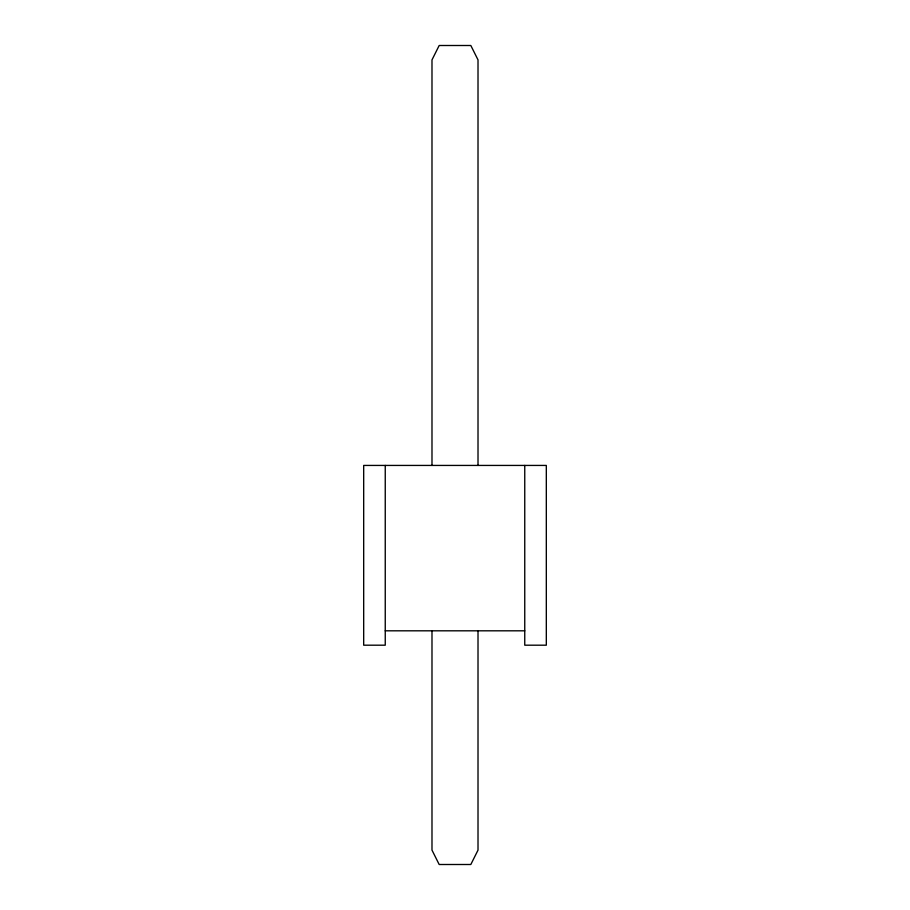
<?xml version="1.0" encoding="UTF-8"?>
<svg xmlns="http://www.w3.org/2000/svg" width="910" height="910" viewBox="0 0 910 910"><rect width="100%" height="100%" fill="white"/><g stroke="black" fill="none" stroke-linecap="round" stroke-linejoin="round"><path stroke-width="1.36" d="M385.248 630.812L524.751 630.812M524.751 465.431L524.751 645.19L546.318 645.19L546.318 465.431L363.682 465.431L363.682 645.19L385.248 645.19L385.248 465.431M478.012 465.431L478.012 59.878L470.823 45.5L439.177 45.5L431.988 59.878L431.988 465.431M478.012 630.812L478.012 850.122L470.823 864.5L439.177 864.5L431.988 850.122L431.988 630.812"/></g></svg>
